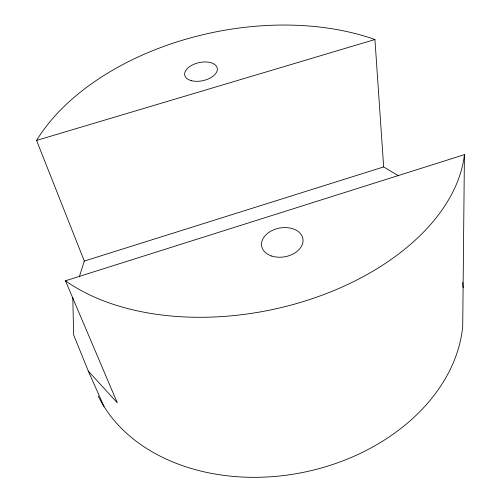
<?xml version="1.0" encoding="UTF-8"?>
<svg xmlns="http://www.w3.org/2000/svg" width="501" height="501" viewBox="0 0 501 501"><rect width="100%" height="100%" fill="white"/><g stroke="black" fill="none" stroke-linecap="round" stroke-linejoin="round"><path stroke-width="0.75" d="M72.795 297.337L73.634 334.862L88.295 371.072L117.303 402.835L65.456 280.792L464.427 154.652L462.717 326.589A189.798 143.536 -11.7 0 1 300.4 472.925A189.798 143.536 -11.7 0 1 98.234 396.116M79.277 276.94L84.312 261.071L36.573 140.424L374.93 39.51L383.653 166.927L398.571 175.864M84.312 261.071L383.653 166.927M88.295 371.072L104.045 406.574M462.692 282.389L463.106 287.712M464.427 154.652A225.976 141.695 -11.7 0 1 305.954 300.732A225.976 141.695 -11.7 0 1 65.456 280.792M36.573 140.424A225.976 141.695 -11.7 0 1 374.93 39.51M271.736 256.049A20.954 14.604 -10.2 0 0 303.061 240.643A20.954 14.604 -10.2 0 0 272.043 230.529A20.954 14.604 -10.2 0 0 271.736 256.049M191.764 80.774A16.646 9.218 -12.4 0 0 217.321 69.896A16.646 9.218 -12.4 0 0 193.893 64.266A16.646 9.218 -12.4 0 0 191.764 80.774"/></g></svg>
